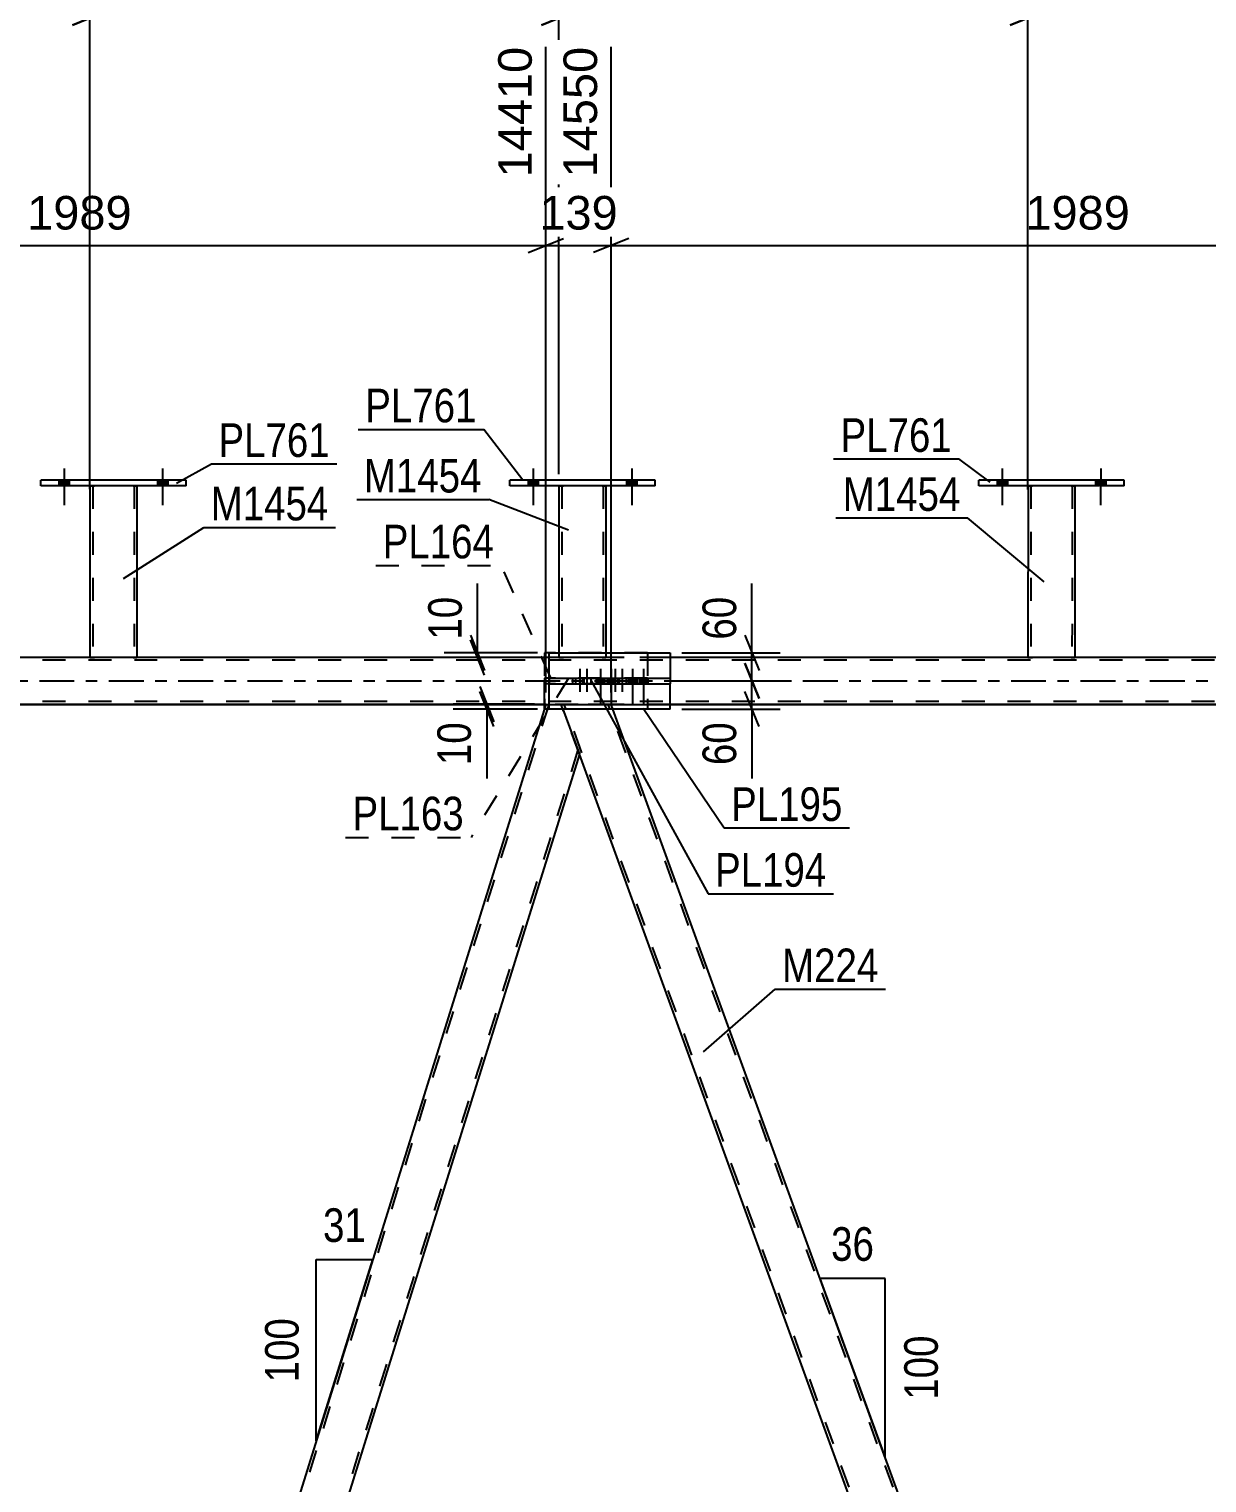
# Model space of a CAD drawing. Header units: millimetres. Extents: x -57 to 784, y -422 to 172.
# Drawn here: x 530.1 to 630.6, y -68.4 to 55.6 of the extents above; entities that cross this region are included whole.
import ezdxf

# ---------------------------------------------------------------- set-up
doc = ezdxf.new("R2010")
doc.units = ezdxf.units.MM
doc.linetypes.add('DXK_LINE_DOT2', pattern=[3.9198, 1.9599, -1.9599])
doc.linetypes.add('DXK_LINE_DOT3', pattern=[5.9187, 2.979, -0.9799, 0.9799, -0.9799])
doc.styles.add('Arial', font='ARIAL.TTF', dxfattribs={"height": 0.2})
doc.styles.add('Arial Narrow', font='ARIALN.TTF', dxfattribs={"height": 0.2})

# ---------------------------------------------------------------- blocks, each defined once
blk = doc.blocks.new('Part-122572029-3207 - 3165')
at = {"color": 2, "linetype": 'Continuous'}
for p, q in [((574.48, 0.24), (574.48, -0.24)), ((574.48, 0.24), (584.78, 0.24)), ((578.94, -0.24), (578.94, 0.24)), ((584.78, 0.24), (584.78, -0.24)), ((574.48, -0.24), (584.78, -0.24))]:
    blk.add_line(p, q, dxfattribs=at)
blk = doc.blocks.new('Part-122572029-3181 - 3165')
at = {"color": 7, "linetype": 'DXK_LINE_DOT2'}
for p, q in [((582.86, 0.24), (574.08, 0.24)), ((574.08, 0.24), (574.08, -0.24)), ((576.45, 0.24), (576.45, -0.24)), ((582.86, 0.24), (582.86, -0.24)), ((582.86, -0.24), (574.08, -0.24))]:
    blk.add_line(p, q, dxfattribs=at)
blk = doc.blocks.new('Part-122572029-3202 - 3165')
at = {"color": 2, "linetype": 'Continuous'}
for p, q in [((574.48, -2.4), (574.48, 2.4)), ((574.48, 2.4), (584.78, 2.4)), ((584.78, 2.4), (584.78, 0.24)), ((584.78, -2.4), (584.78, -0.24)), ((584.78, -2.4), (574.48, -2.4))]:
    blk.add_line(p, q, dxfattribs=at)
at = {"color": 7, "linetype": 'DXK_LINE_DOT2'}
blk.add_line((584.78, 0.24), (584.78, -0.24), dxfattribs=at)
blk = doc.blocks.new('Bolt-122572029-3187 - 3165')
at = {"linetype": 'Continuous'}
for points in [[(579.2, 0.24), (578.48, 0.24), (578.48, -0.24), (579.2, -0.24)], [(580.13, 0.24), (579.41, 0.24), (579.41, -0.24), (580.13, -0.24)], [(581.95, 0.24), (581.23, 0.24), (581.23, -0.24), (581.95, -0.24)], [(582.88, 0.24), (582.16, 0.24), (582.16, -0.24), (582.88, -0.24)]]:
    blk.add_hatch(color=1, dxfattribs=at).paths.add_polyline_path(points)
at = {"color": 1, "linetype": 'Continuous'}
for p, q in [((578.48, 0.24), (578.48, -0.24)), ((578.84, 1.04), (578.84, -1.96)), ((579.2, 0.24), (579.2, -0.24)), ((579.41, 0.24), (579.41, -0.24)), ((579.77, 1.04), (579.77, -1.96)), ((580.13, 0.24), (580.13, -0.24)), ((581.23, 0.24), (581.23, -0.24)), ((581.59, 1.04), (581.59, -1.96)), ((581.95, 0.24), (581.95, -0.24)), ((582.16, 0.24), (582.16, -0.24)), ((582.52, 1.04), (582.52, -1.96)), ((582.88, 0.24), (582.88, -0.24))]:
    blk.add_line(p, q, dxfattribs=at)
blk = doc.blocks.new('Part-122572029-3243 - 3165')
at = {"color": 2, "linetype": 'Continuous'}
for p, q in [((611.11, 16.64), (611.11, 17.12)), ((623.51, 17.12), (611.11, 17.12)), ((623.51, 16.64), (611.11, 16.64)), ((623.51, 16.64), (623.51, 17.12))]:
    blk.add_line(p, q, dxfattribs=at)
blk = doc.blocks.new('Part-122572029-3268 - 3165')
at = {"color": 2, "linetype": 'Continuous'}
for p, q in [((615.31, 16.64), (615.3, 2)), ((619.31, 16.64), (619.3, 2)), ((615.34, 2), (615.3, 2)), ((615.44, 2), (615.34, 2)), ((615.6, 2), (615.44, 2)), ((619, 2), (615.6, 2)), ((619.16, 2), (619, 2)), ((619.26, 2), (619.16, 2)), ((619.3, 2), (619.26, 2))]:
    blk.add_line(p, q, dxfattribs=at)
at = {"color": 7, "linetype": 'DXK_LINE_DOT2'}
for p, q in [((615.31, 16.64), (615.31, 16.64)), ((615.31, 16.64), (615.31, 16.64)), ((615.31, 16.64), (615.31, 16.64)), ((615.34, 16.64), (615.31, 16.64)), ((615.31, 16.64), (615.34, 16.64)), ((615.45, 16.64), (615.34, 16.64)), ((615.34, 16.64), (615.45, 16.64)), ((615.6, 16.64), (615.45, 16.64)), ((615.45, 16.64), (615.6, 16.64)), ((615.55, 16.64), (615.54, 2)), ((615.55, 16.64), (615.55, 16.64)), ((615.56, 16.64), (615.55, 16.64)), ((615.55, 16.64), (615.56, 16.64)), ((615.62, 16.64), (615.56, 16.64)), ((615.56, 16.64), (615.62, 16.64)), ((619.01, 16.64), (615.6, 16.64)), ((619.01, 16.64), (615.6, 16.64)), ((618.92, 16.64), (615.62, 16.64)), ((615.62, 16.64), (615.69, 16.64)), ((619, 16.64), (615.69, 16.64)), ((619, 16.64), (618.92, 16.64)), ((619.05, 16.64), (619, 16.64)), ((619, 16.64), (619.05, 16.64)), ((619.01, 16.64), (619.16, 16.64)), ((619.16, 16.64), (619.01, 16.64)), ((619.07, 16.64), (619.05, 16.64)), ((619.05, 16.64), (619.07, 16.64)), ((619.07, 16.64), (619.06, 2)), ((619.07, 16.64), (619.07, 16.64)), ((619.16, 16.64), (619.27, 16.64)), ((619.27, 16.64), (619.16, 16.64)), ((619.27, 16.64), (619.31, 16.64)), ((619.31, 16.64), (619.27, 16.64)), ((619.31, 16.64), (619.31, 16.64)), ((619.31, 16.64), (619.31, 16.64)), ((619.31, 16.64), (619.31, 16.64)), ((615.3, 2), (615.34, 2)), ((615.34, 2), (615.44, 2)), ((615.44, 2), (615.6, 2)), ((615.56, 2), (615.54, 2)), ((615.54, 2), (615.56, 2)), ((615.61, 2), (615.56, 2)), ((615.56, 2), (615.6, 2)), ((619, 2), (615.6, 2)), ((615.6, 2), (615.61, 2)), ((618.91, 2), (615.61, 2)), ((615.61, 2), (615.69, 2)), ((619.04, 2), (615.69, 2)), ((618.99, 2), (618.91, 2)), ((619.04, 2), (618.99, 2)), ((619, 2), (619.16, 2)), ((619.06, 2), (619.04, 2)), ((619.04, 2), (619.06, 2)), ((619.16, 2), (619.26, 2)), ((619.26, 2), (619.3, 2))]:
    blk.add_line(p, q, dxfattribs=at)
blk = doc.blocks.new('Part-122572029-3347 - 3165')
at = {"color": 7, "linetype": 'DXK_LINE_DOT2'}
for p, q in [((697.85, 1.76), (33.83, 1.76)), ((697.85, 2), (55.31, 2)), ((539.31, 2), (535.31, 2)), ((584.78, 2), (574.48, 2)), ((619.3, 2), (615.3, 2)), ((697.85, -1.76), (33.83, -1.76)), ((584.78, -2), (574.19, -2))]:
    blk.add_line(p, q, dxfattribs=at)
at = {"color": 2, "linetype": 'Continuous'}
for p, q in [((535.31, 2), (499.3, 2)), ((574.48, 2), (539.31, 2)), ((615.3, 2), (584.78, 2)), ((653.4, 2), (619.3, 2)), ((574.19, -2), (494.63, -2)), ((653.4, -2), (584.78, -2))]:
    blk.add_line(p, q, dxfattribs=at)
at = {"color": 7, "linetype": 'DXK_LINE_DOT3'}
blk.add_line((33.83, 0), (707.85, 0), dxfattribs=at)
blk = doc.blocks.new('Bolt-122572029-3410 - 3165')
at = {"linetype": 'Continuous'}
for points in [[(532.67, 16.64), (533.55, 16.64), (533.55, 17.12), (532.67, 17.12)], [(541.07, 16.64), (541.95, 16.64), (541.95, 17.12), (541.07, 17.12)]]:
    blk.add_hatch(color=1, dxfattribs=at).paths.add_polyline_path(points)
at = {"color": 1, "linetype": 'Continuous'}
for p, q in [((533.11, 18.12), (533.11, 15)), ((541.51, 18.12), (541.51, 15)), ((532.67, 17.12), (532.67, 16.64)), ((533.55, 17.12), (533.55, 16.64)), ((541.07, 17.12), (541.07, 16.64)), ((541.95, 17.12), (541.95, 16.64))]:
    blk.add_line(p, q, dxfattribs=at)
blk = doc.blocks.new('Bolt-122572029-3408 - 3165')
at = {"linetype": 'Continuous'}
for points in [[(612.67, 16.64), (613.55, 16.64), (613.55, 17.12), (612.67, 17.12)], [(621.07, 16.64), (621.95, 16.64), (621.95, 17.12), (621.07, 17.12)]]:
    blk.add_hatch(color=1, dxfattribs=at).paths.add_polyline_path(points)
at = {"color": 1, "linetype": 'Continuous'}
for p, q in [((613.11, 18.12), (613.1, 15)), ((621.51, 18.12), (621.5, 15)), ((612.67, 17.12), (612.67, 16.64)), ((613.55, 17.12), (613.55, 16.64)), ((621.07, 17.12), (621.07, 16.64)), ((621.95, 17.12), (621.95, 16.64))]:
    blk.add_line(p, q, dxfattribs=at)
blk = doc.blocks.new('Part-122572029-3367 - 3165')
at = {"color": 2, "linetype": 'Continuous'}
for p, q in [((574.08, 2.4), (574.08, 2)), ((574.48, 2.4), (574.08, 2.4)), ((574.08, -2.35), (574.08, -2))]:
    blk.add_line(p, q, dxfattribs=at)
at = {"color": 7, "linetype": 'DXK_LINE_DOT2'}
for p, q in [((574.08, 2.4), (574.08, -2)), ((574.08, -2), (574.08, 2)), ((582.86, 2.4), (574.48, 2.4)), ((582.86, 2.4), (582.86, -2.4)), ((574.08, -2.4), (574.08, -2.35)), ((582.86, -2.4), (574.08, -2.4))]:
    blk.add_line(p, q, dxfattribs=at)
blk = doc.blocks.new('Bolt-122572029-3409 - 3165')
at = {"linetype": 'Continuous'}
for points in [[(532.67, 16.64), (533.55, 16.64), (533.55, 17.12), (532.67, 17.12)], [(541.07, 16.64), (541.95, 16.64), (541.95, 17.12), (541.07, 17.12)]]:
    blk.add_hatch(color=1, dxfattribs=at).paths.add_polyline_path(points)
at = {"color": 1, "linetype": 'Continuous'}
for p, q in [((533.11, 18.12), (533.11, 15)), ((541.51, 18.12), (541.51, 15)), ((532.67, 17.12), (532.67, 16.64)), ((533.55, 17.12), (533.55, 16.64)), ((541.07, 17.12), (541.07, 16.64)), ((541.95, 17.12), (541.95, 16.64))]:
    blk.add_line(p, q, dxfattribs=at)
blk = doc.blocks.new('Part-122572029-3422 - 3165')
at = {"color": 2, "linetype": 'Continuous'}
for p, q in [((571.11, 16.64), (571.11, 17.12)), ((583.51, 17.12), (571.11, 17.12)), ((583.51, 16.64), (571.11, 16.64)), ((583.51, 16.64), (583.51, 17.12))]:
    blk.add_line(p, q, dxfattribs=at)
blk = doc.blocks.new('Part-122572029-3427 - 3165')
at = {"color": 2, "linetype": 'Continuous'}
for p, q in [((531.11, 16.64), (531.11, 17.12)), ((543.51, 17.12), (531.11, 17.12)), ((543.51, 16.64), (531.11, 16.64)), ((543.51, 16.64), (543.51, 17.12))]:
    blk.add_line(p, q, dxfattribs=at)
blk = doc.blocks.new('Part-122572029-3432 - 3165')
at = {"color": 2, "linetype": 'Continuous'}
for p, q in [((535.31, 16.64), (535.31, 2)), ((539.31, 16.64), (539.31, 2)), ((535.34, 2), (535.31, 2)), ((535.45, 2), (535.34, 2)), ((535.6, 2), (535.45, 2)), ((539.01, 2), (535.6, 2)), ((539.17, 2), (539.01, 2)), ((539.27, 2), (539.17, 2)), ((539.31, 2), (539.27, 2))]:
    blk.add_line(p, q, dxfattribs=at)
at = {"color": 7, "linetype": 'DXK_LINE_DOT2'}
for p, q in [((535.31, 16.64), (535.31, 16.64)), ((535.31, 16.64), (535.31, 16.64)), ((535.31, 16.64), (535.31, 16.64)), ((535.35, 16.64), (535.31, 16.64)), ((535.31, 16.64), (535.35, 16.64)), ((535.45, 16.64), (535.35, 16.64)), ((535.35, 16.64), (535.45, 16.64)), ((535.61, 16.64), (535.45, 16.64)), ((535.45, 16.64), (535.61, 16.64)), ((535.55, 16.64), (535.55, 16.64)), ((535.55, 16.64), (535.55, 2)), ((535.57, 16.64), (535.55, 16.64)), ((535.55, 16.64), (535.57, 16.64)), ((535.62, 16.64), (535.57, 16.64)), ((535.57, 16.64), (535.62, 16.64)), ((539.01, 16.64), (535.61, 16.64)), ((539.01, 16.64), (535.61, 16.64)), ((538.92, 16.64), (535.62, 16.64)), ((535.62, 16.64), (535.7, 16.64)), ((539, 16.64), (535.7, 16.64)), ((539, 16.64), (538.92, 16.64)), ((539.05, 16.64), (539, 16.64)), ((539, 16.64), (539.05, 16.64)), ((539.01, 16.64), (539.17, 16.64)), ((539.17, 16.64), (539.01, 16.64)), ((539.07, 16.64), (539.05, 16.64)), ((539.05, 16.64), (539.07, 16.64)), ((539.07, 16.64), (539.07, 16.64)), ((539.07, 16.64), (539.07, 2)), ((539.17, 16.64), (539.27, 16.64)), ((539.27, 16.64), (539.17, 16.64)), ((539.27, 16.64), (539.31, 16.64)), ((539.31, 16.64), (539.27, 16.64)), ((539.31, 16.64), (539.31, 16.64)), ((539.31, 16.64), (539.31, 16.64)), ((539.31, 16.64), (539.31, 16.64)), ((535.31, 2), (535.34, 2)), ((535.34, 2), (535.45, 2)), ((535.45, 2), (535.6, 2)), ((535.56, 2), (535.55, 2)), ((535.55, 2), (535.56, 2)), ((535.62, 2), (535.56, 2)), ((535.56, 2), (535.6, 2)), ((539.01, 2), (535.6, 2)), ((535.6, 2), (535.62, 2)), ((538.92, 2), (535.62, 2)), ((535.62, 2), (535.69, 2)), ((539, 2), (535.69, 2)), ((539, 2), (538.92, 2)), ((539.05, 2), (539, 2)), ((539, 2), (539.05, 2)), ((539.01, 2), (539.17, 2)), ((539.07, 2), (539.05, 2)), ((539.05, 2), (539.07, 2)), ((539.17, 2), (539.27, 2)), ((539.27, 2), (539.31, 2))]:
    blk.add_line(p, q, dxfattribs=at)
blk = doc.blocks.new('Part-122572029-3482 - 3165')
at = {"color": 2, "linetype": 'Continuous'}
for p, q in [((575.31, 16.64), (575.31, 2.4)), ((579.31, 16.64), (579.31, 2.4))]:
    blk.add_line(p, q, dxfattribs=at)
at = {"color": 7, "linetype": 'DXK_LINE_DOT2'}
for p, q in [((575.31, 16.64), (575.31, 16.64)), ((575.31, 16.64), (575.31, 16.64)), ((575.31, 16.64), (575.31, 16.64)), ((575.35, 16.64), (575.31, 16.64)), ((575.31, 16.64), (575.35, 16.64)), ((575.45, 16.64), (575.35, 16.64)), ((575.35, 16.64), (575.45, 16.64)), ((575.61, 16.64), (575.45, 16.64)), ((575.45, 16.64), (575.61, 16.64)), ((575.55, 16.64), (575.55, 16.64)), ((575.55, 16.64), (575.55, 2)), ((575.57, 16.64), (575.55, 16.64)), ((575.55, 16.64), (575.57, 16.64)), ((575.62, 16.64), (575.57, 16.64)), ((575.57, 16.64), (575.62, 16.64)), ((579.01, 16.64), (575.61, 16.64)), ((579.01, 16.64), (575.61, 16.64)), ((578.92, 16.64), (575.62, 16.64)), ((575.62, 16.64), (575.7, 16.64)), ((579, 16.64), (575.7, 16.64)), ((579, 16.64), (578.92, 16.64)), ((579.05, 16.64), (579, 16.64)), ((579, 16.64), (579.05, 16.64)), ((579.01, 16.64), (579.17, 16.64)), ((579.17, 16.64), (579.01, 16.64)), ((579.07, 16.64), (579.05, 16.64)), ((579.05, 16.64), (579.07, 16.64)), ((579.07, 16.64), (579.07, 16.64)), ((579.07, 16.64), (579.07, 2)), ((579.17, 16.64), (579.27, 16.64)), ((579.27, 16.64), (579.17, 16.64)), ((579.27, 16.64), (579.31, 16.64)), ((579.31, 16.64), (579.27, 16.64)), ((579.31, 16.64), (579.31, 16.64)), ((579.31, 16.64), (579.31, 16.64)), ((579.31, 16.64), (579.31, 16.64)), ((575.31, 2.4), (575.31, 2)), ((575.34, 2), (575.31, 2)), ((575.31, 2), (575.34, 2)), ((575.45, 2), (575.34, 2)), ((575.34, 2), (575.45, 2)), ((575.6, 2), (575.45, 2)), ((575.45, 2), (575.6, 2)), ((575.56, 2), (575.55, 2)), ((575.55, 2), (575.56, 2)), ((575.62, 2), (575.56, 2)), ((575.56, 2), (575.62, 2)), ((579.01, 2), (575.6, 2)), ((579.01, 2), (575.6, 2)), ((578.92, 2), (575.62, 2)), ((575.62, 2), (575.69, 2)), ((579, 2), (575.69, 2)), ((579, 2), (578.92, 2)), ((579.05, 2), (579, 2)), ((579, 2), (579.05, 2)), ((579.01, 2), (579.17, 2)), ((579.17, 2), (579.01, 2)), ((579.07, 2), (579.05, 2)), ((579.05, 2), (579.07, 2)), ((579.17, 2), (579.27, 2)), ((579.27, 2), (579.17, 2)), ((579.27, 2), (579.31, 2)), ((579.31, 2), (579.27, 2)), ((579.31, 2.4), (579.31, 2))]:
    blk.add_line(p, q, dxfattribs=at)
blk = doc.blocks.new('Bolt-122572029-3483 - 3165')
at = {"linetype": 'Continuous'}
for points in [[(572.67, 16.64), (573.55, 16.64), (573.55, 17.12), (572.67, 17.12)], [(581.07, 16.64), (581.95, 16.64), (581.95, 17.12), (581.07, 17.12)]]:
    blk.add_hatch(color=1, dxfattribs=at).paths.add_polyline_path(points)
at = {"color": 1, "linetype": 'Continuous'}
for p, q in [((573.11, 18.12), (573.11, 15)), ((581.51, 18.12), (581.51, 15)), ((572.67, 17.12), (572.67, 16.64)), ((573.55, 17.12), (573.55, 16.64)), ((581.07, 17.12), (581.07, 16.64)), ((581.95, 17.12), (581.95, 16.64))]:
    blk.add_line(p, q, dxfattribs=at)
blk = doc.blocks.new('Part-122572029-3519 - 3165')
at = {"color": 7, "linetype": 'DXK_LINE_DOT2'}
for p, q in [((659.57, -2), (622.75, -120.12)), ((659.32, -2), (659.2, -2.4)), ((660.64, -2), (659.32, -2)), ((660.78, -2.4), (660.64, -2)), ((662.05, -5.88), (625.23, -124)), ((623.04, -118.4), (622.62, -119.75)), ((627.23, -118.4), (625.48, -124)), ((624.16, -124), (622.62, -119.75)), ((625.48, -124), (624.16, -124))]:
    blk.add_line(p, q, dxfattribs=at)
at = {"color": 2, "linetype": 'Continuous'}
for p, q in [((659.2, -2.4), (623.04, -118.4)), ((660.78, -2.4), (662.18, -6.25)), ((662.18, -6.25), (627.23, -118.4))]:
    blk.add_line(p, q, dxfattribs=at)
blk = doc.blocks.new('Bolt-122572029-3520 - 3165')
at = {"linetype": 'Continuous'}
for points in [[(572.67, 16.64), (573.55, 16.64), (573.55, 17.12), (572.67, 17.12)], [(581.07, 16.64), (581.95, 16.64), (581.95, 17.12), (581.07, 17.12)]]:
    blk.add_hatch(color=1, dxfattribs=at).paths.add_polyline_path(points)
at = {"color": 1, "linetype": 'Continuous'}
for p, q in [((573.11, 18.12), (573.11, 15)), ((581.51, 18.12), (581.51, 15)), ((572.67, 17.12), (572.67, 16.64)), ((573.55, 17.12), (573.55, 16.64)), ((581.07, 17.12), (581.07, 16.64)), ((581.95, 17.12), (581.95, 16.64))]:
    blk.add_line(p, q, dxfattribs=at)
blk = doc.blocks.new('Bolt-122572029-3521 - 3165')
at = {"linetype": 'Continuous'}
for points in [[(612.67, 16.64), (613.55, 16.64), (613.55, 17.12), (612.67, 17.12)], [(621.07, 16.64), (621.95, 16.64), (621.95, 17.12), (621.07, 17.12)]]:
    blk.add_hatch(color=1, dxfattribs=at).paths.add_polyline_path(points)
at = {"color": 1, "linetype": 'Continuous'}
for p, q in [((613.11, 18.12), (613.1, 15)), ((621.51, 18.12), (621.5, 15)), ((612.67, 17.12), (612.67, 16.64)), ((613.55, 17.12), (613.55, 16.64)), ((621.07, 17.12), (621.07, 16.64)), ((621.95, 17.12), (621.95, 16.64))]:
    blk.add_line(p, q, dxfattribs=at)
blk = doc.blocks.new('Part-122572029-3578 - 3165')
at = {"color": 7, "linetype": 'DXK_LINE_DOT2'}
for p, q in [((579.76, -2), (575.5, -2)), ((577.05, -6.25), (575.5, -2)), ((620.16, -124), (575.76, -2)), ((623.91, -124), (579.5, -2)), ((579.91, -2.4), (579.76, -2)), ((619.91, -124), (617.87, -118.4)), ((624.16, -124), (622.13, -118.4)), ((624.16, -124), (619.91, -124))]:
    blk.add_line(p, q, dxfattribs=at)
at = {"color": 2, "linetype": 'Continuous'}
for p, q in [((622.13, -118.4), (579.91, -2.4)), ((617.87, -118.4), (577.05, -6.25))]:
    blk.add_line(p, q, dxfattribs=at)
blk = doc.blocks.new('Part-122572029-3604 - 3165')
at = {"color": 2, "linetype": 'Continuous'}
for p, q in [((574.19, -2), (537.48, -119.75)), ((574.22, -2), (574.19, -2)), ((574.22, -2), (574.48, -2)), ((575.65, -2.4), (577.05, -6.25)), ((577.05, -6.25), (540.35, -124)), ((539.03, -124), (537.48, -119.75)), ((539.85, -124), (539.03, -124)), ((540.31, -124), (539.85, -124)), ((540.35, -124), (540.31, -124))]:
    blk.add_line(p, q, dxfattribs=at)
at = {"color": 7, "linetype": 'DXK_LINE_DOT2'}
for p, q in [((574.44, -2), (537.62, -120.12)), ((574.48, -2), (574.5, -2)), ((574.5, -2), (574.48, -2)), ((574.48, -2), (575.5, -2)), ((575.65, -2.4), (575.5, -2)), ((576.92, -5.88), (540.1, -124)), ((539.85, -124), (540.2, -124))]:
    blk.add_line(p, q, dxfattribs=at)
blk = doc.blocks.new('Part-122572029-3639 - 3165')
at = {"color": 2, "linetype": 'Continuous'}
for p, q in [((494.63, -2), (490.37, -2)), ((494.63, -2), (537.48, -119.75)), ((534.77, -124), (491.92, -6.25)), ((538.99, -124), (534.77, -124)), ((539.03, -124), (538.99, -124))]:
    blk.add_line(p, q, dxfattribs=at)
at = {"color": 7, "linetype": 'DXK_LINE_DOT2'}
for p, q in [((490.37, -2), (491.92, -6.25)), ((535.03, -124), (490.62, -2)), ((490.62, -2), (490.64, -2)), ((538.78, -124), (494.37, -2)), ((539.03, -124), (537.48, -119.75)), ((535.03, -124), (535.05, -124))]:
    blk.add_line(p, q, dxfattribs=at)
blk = doc.blocks.new('Bolt-122572029-3685 - 3165')
at = {"color": 1, "linetype": 'DXK_LINE_DOT2'}
for p, q in [((576.72, 0.24), (576.72, -0.24)), ((577.08, 1.04), (577.08, -1.96)), ((577.32, 0.24), (577.32, -0.24)), ((577.44, 0.24), (577.44, -0.24)), ((577.68, 1.04), (577.68, -1.96)), ((578.04, 0.24), (578.04, -0.24)), ((579.73, 0.24), (579.73, -0.24)), ((580.09, 1.04), (580.09, -1.96)), ((580.33, 0.24), (580.33, -0.24)), ((580.45, 0.24), (580.45, -0.24)), ((580.69, 1.04), (580.69, -1.96)), ((581.05, 0.24), (581.05, -0.24))]:
    blk.add_line(p, q, dxfattribs=at)
blk = doc.blocks.new('StraightDimension-122572029-4514 - 3165')
at = {"color": 7, "linetype": 'Continuous'}
for p, q in [((535.31, 16.34), (535.31, 68.95)), ((575.31, 17.64), (575.31, 68.95)), ((536.81, 57.13), (533.81, 55.93)), ((573.81, 55.93), (576.81, 57.13)), ((535.31, 56.53), (575.31, 56.53))]:
    blk.add_line(p, q, dxfattribs=at)
at = {"color": 0}
blk.add_wipeout([(560.36, 57.28), (560.36, 61.48), (550.26, 61.48), (550.26, 57.28)], dxfattribs=at)
at = {"color": 3, "style": 'Arial'}
blk.add_text('1000', height=2.865, dxfattribs=at).set_placement((550.86, 57.88))
at = {"color": 0, "linetype": 'Continuous'}
blk.add_wipeout([(574.71, 69.55), (570.51, 69.55), (570.51, 57.23), (574.71, 57.23)], dxfattribs=at)
at = {"color": 3, "linetype": 'Continuous', "style": 'Arial'}
blk.add_text('14438', height=2.865, rotation=90.0002, dxfattribs=at).set_placement((574.11, 57.83))
blk = doc.blocks.new('AngleDimension-122572029-17315 - 3165')
at = {"color": 7, "linetype": 'Continuous'}
for p, q in [((601.9, -62.82), (597.58, -50.95)), ((603.12, -50.95), (597.58, -50.95)), ((603.12, -66.17), (597.58, -50.95)), ((603.12, -66.17), (603.12, -50.95))]:
    blk.add_line(p, q, dxfattribs=at)
at = {"color": 0}
for points in [[(602.77, -50.05), (602.77, -45.85), (597.92, -45.85), (597.92, -50.05)], [(608.22, -55.22), (604.02, -55.22), (604.02, -61.9), (608.22, -61.9)]]:
    blk.add_wipeout(points, dxfattribs=at)
at = {"color": 3, "style": 'Arial Narrow'}
blk.add_text('36', height=2.863, dxfattribs=at).set_placement((598.52, -49.45))
blk.add_text('100', height=2.863, rotation=90.0002, dxfattribs=at).set_placement((607.62, -61.3))
blk = doc.blocks.new('AngleDimension-122572029-17285 - 3165')
at = {"color": 7, "linetype": 'Continuous'}
for p, q in [((554.61, -49.34), (559.43, -49.34)), ((554.61, -64.81), (559.43, -49.34)), ((554.61, -64.81), (554.61, -49.34)), ((555.49, -61.99), (559.43, -49.34))]:
    blk.add_line(p, q, dxfattribs=at)
at = {"color": 0}
for points in [[(559.45, -48.44), (559.45, -44.24), (554.59, -44.24), (554.59, -48.44)], [(553.71, -53.74), (549.51, -53.74), (549.51, -60.42), (553.71, -60.42)]]:
    blk.add_wipeout(points, dxfattribs=at)
at = {"color": 3, "style": 'Arial Narrow'}
blk.add_text('31', height=2.863, dxfattribs=at).set_placement((555.19, -47.84))
blk.add_text('100', height=2.863, rotation=90.0002, dxfattribs=at).set_placement((553.11, -59.82))
blk = doc.blocks.new('StraightDimension-122572029-4530 - 3165')
at = {"color": 7, "linetype": 'Continuous'}
for p, q in [((615.3, 16.31), (615.3, 68.95)), ((655.3, 15.16), (655.3, 68.95)), ((616.8, 57.13), (613.8, 55.93)), ((653.8, 55.93), (656.8, 57.13)), ((615.3, 56.53), (655.3, 56.53))]:
    blk.add_line(p, q, dxfattribs=at)
at = {"color": 0}
blk.add_wipeout([(640.35, 57.28), (640.35, 61.48), (630.26, 61.48), (630.26, 57.28)], dxfattribs=at)
at = {"color": 3, "style": 'Arial'}
blk.add_text('1000', height=2.865, dxfattribs=at).set_placement((630.86, 57.88))
at = {"color": 0, "linetype": 'Continuous'}
blk.add_wipeout([(654.7, 69.55), (650.5, 69.55), (650.5, 57.23), (654.7, 57.23)], dxfattribs=at)
at = {"color": 3, "linetype": 'Continuous', "style": 'Arial'}
blk.add_text('16438', height=2.865, rotation=90.0002, dxfattribs=at).set_placement((654.1, 57.83))
blk = doc.blocks.new('StraightDimension-122572029-4196 - 3165')
at = {"color": 7, "linetype": 'Continuous'}
for p, q in [((579.76, -1), (579.76, 54.06)), ((659.32, -1), (659.32, 54.06)), ((581.26, 37.74), (578.26, 36.54)), ((657.82, 36.54), (660.82, 37.74)), ((579.76, 37.14), (659.32, 37.14))]:
    blk.add_line(p, q, dxfattribs=at)
at = {"color": 0}
blk.add_wipeout([(624.59, 37.89), (624.59, 42.09), (614.49, 42.09), (614.49, 37.89)], dxfattribs=at)
at = {"color": 3, "style": 'Arial'}
blk.add_text('1989', height=2.865, dxfattribs=at).set_placement((615.09, 38.49))
at = {"color": 0, "linetype": 'Continuous'}
blk.add_wipeout([(658.72, 54.66), (654.52, 54.66), (654.52, 42.34), (658.72, 42.34)], dxfattribs=at)
at = {"color": 3, "linetype": 'Continuous', "style": 'Arial'}
blk.add_text('16539', height=2.865, rotation=90.0002, dxfattribs=at).set_placement((658.12, 42.94))
blk = doc.blocks.new('StraightDimension-122572029-3997 - 3165')
at = {"color": 7, "linetype": 'Continuous'}
for p, q in [((568.37, 2.4), (568.37, 8.31)), ((568.37, 2.4), (568.37, 8.31)), ((567.77, 3.9), (568.97, 0.9)), ((568.97, 0.5), (567.77, 3.5)), ((573.48, 2.4), (565.52, 2.4)), ((573.48, 2), (565.52, 2)), ((568.37, 2), (568.37, 2.4))]:
    blk.add_line(p, q, dxfattribs=at)
at = {"color": 0}
blk.add_wipeout([(567.62, 7.78), (563.42, 7.78), (563.42, 2.92), (567.62, 2.92)], dxfattribs=at)
at = {"color": 3, "style": 'Arial Narrow'}
blk.add_text('10', height=2.863, rotation=90.0002, dxfattribs=at).set_placement((567.02, 3.52))
blk = doc.blocks.new('StraightDimension-122572029-4025 - 3165')
at = {"color": 7, "linetype": 'Continuous'}
for p, q in [((591.17, 1.5), (592.37, -1.5)), ((585.78, 0), (594.17, 0)), ((592.37, -3.9), (591.17, -0.9)), ((591.77, -2.4), (591.77, 0)), ((585.78, -2.4), (594.17, -2.4)), ((591.77, -2.4), (591.77, -8.31)), ((591.77, -2.4), (591.77, -8.31))]:
    blk.add_line(p, q, dxfattribs=at)
at = {"color": 0}
blk.add_wipeout([(591.02, -2.93), (586.82, -2.93), (586.82, -7.78), (591.02, -7.78)], dxfattribs=at)
at = {"color": 3, "style": 'Arial Narrow'}
blk.add_text('60', height=2.863, rotation=90.0002, dxfattribs=at).set_placement((590.42, -7.18))
blk = doc.blocks.new('StraightDimension-122572029-4522 - 3165')
at = {"color": 7, "linetype": 'Continuous'}
for p, q in [((575.31, 17.64), (575.31, 68.95)), ((615.3, 16.31), (615.3, 68.95)), ((576.81, 57.13), (573.81, 55.93)), ((613.8, 55.93), (616.8, 57.13)), ((575.31, 56.53), (615.3, 56.53))]:
    blk.add_line(p, q, dxfattribs=at)
at = {"color": 0}
blk.add_wipeout([(600.36, 57.28), (600.36, 61.48), (590.26, 61.48), (590.26, 57.28)], dxfattribs=at)
at = {"color": 3, "style": 'Arial'}
blk.add_text('1000', height=2.865, dxfattribs=at).set_placement((590.86, 57.88))
at = {"color": 0, "linetype": 'Continuous'}
blk.add_wipeout([(614.7, 69.55), (610.5, 69.55), (610.5, 57.23), (614.7, 57.23)], dxfattribs=at)
at = {"color": 3, "linetype": 'Continuous', "style": 'Arial'}
blk.add_text('15438', height=2.865, rotation=90.0002, dxfattribs=at).set_placement((614.1, 57.83))
blk = doc.blocks.new('StraightDimension-122572029-4020 - 3165')
at = {"color": 7, "linetype": 'Continuous'}
for p, q in [((568.55, -0.49), (569.75, -3.49)), ((569.75, -3.9), (568.55, -0.9)), ((573.22, -1.99), (566.3, -1.99)), ((573.48, -2.4), (566.3, -2.4)), ((569.15, -2.4), (569.15, -1.99)), ((569.15, -2.4), (569.15, -8.31)), ((569.15, -2.4), (569.15, -8.31))]:
    blk.add_line(p, q, dxfattribs=at)
at = {"color": 0}
blk.add_wipeout([(568.4, -2.93), (564.2, -2.93), (564.2, -7.78), (568.4, -7.78)], dxfattribs=at)
at = {"color": 3, "style": 'Arial Narrow'}
blk.add_text('10', height=2.863, rotation=90.0002, dxfattribs=at).set_placement((567.8, -7.18))
blk = doc.blocks.new('StraightDimension-122572029-4034 - 3165')
at = {"color": 7, "linetype": 'Continuous'}
for p, q in [((591.77, 2.4), (591.77, 8.31)), ((591.77, 2.4), (591.77, 8.31)), ((591.17, 3.9), (592.37, 0.9)), ((585.78, 2.4), (594.17, 2.4)), ((592.37, -1.5), (591.17, 1.5)), ((591.77, 0), (591.77, 2.4)), ((585.78, 0), (594.17, 0))]:
    blk.add_line(p, q, dxfattribs=at)
at = {"color": 0}
blk.add_wipeout([(591.02, 7.78), (586.82, 7.78), (586.82, 2.92), (591.02, 2.92)], dxfattribs=at)
at = {"color": 3, "style": 'Arial Narrow'}
blk.add_text('60', height=2.863, rotation=90.0002, dxfattribs=at).set_placement((590.42, 3.52))
blk = doc.blocks.new('StraightDimension-122572029-4072 - 3165')
at = {"color": 7, "linetype": 'Continuous'}
blk.add_line((348.81, -2), (664.53, -2), dxfattribs=at)
blk = doc.blocks.new('StraightDimension-122572029-4214 - 3165')
at = {"color": 7, "linetype": 'Continuous'}
for p, q in [((574.19, -1), (574.19, 54.06)), ((579.76, -1), (579.76, 54.06)), ((572.69, 36.54), (575.69, 37.74)), ((581.26, 37.74), (578.26, 36.54)), ((574.19, 37.14), (579.76, 37.14))]:
    blk.add_line(p, q, dxfattribs=at)
at = {"color": 0}
blk.add_wipeout([(580.91, 37.89), (580.91, 42.09), (573.04, 42.09), (573.04, 37.89)], dxfattribs=at)
at = {"color": 3, "style": 'Arial'}
blk.add_text('139', height=2.865, dxfattribs=at).set_placement((573.64, 38.49))
at = {"color": 0, "linetype": 'Continuous'}
blk.add_wipeout([(579.16, 54.66), (574.96, 54.66), (574.96, 42.34), (579.16, 42.34)], dxfattribs=at)
at = {"color": 3, "linetype": 'Continuous', "style": 'Arial'}
blk.add_text('14550', height=2.865, rotation=90.0002, dxfattribs=at).set_placement((578.56, 42.94))
blk = doc.blocks.new('StraightDimension-122572029-4232 - 3165')
at = {"color": 7, "linetype": 'Continuous'}
for p, q in [((494.63, -1), (494.63, 54.06)), ((574.19, -1), (574.19, 54.06)), ((496.13, 37.74), (493.13, 36.54)), ((572.69, 36.54), (575.69, 37.74)), ((494.63, 37.14), (574.19, 37.14))]:
    blk.add_line(p, q, dxfattribs=at)
at = {"color": 0}
blk.add_wipeout([(539.45, 37.89), (539.45, 42.09), (529.36, 42.09), (529.36, 37.89)], dxfattribs=at)
at = {"color": 3, "style": 'Arial'}
blk.add_text('1989', height=2.865, dxfattribs=at).set_placement((529.96, 38.49))
at = {"color": 0, "linetype": 'Continuous'}
blk.add_wipeout([(573.59, 54.66), (569.39, 54.66), (569.39, 42.34), (573.59, 42.34)], dxfattribs=at)
at = {"color": 3, "linetype": 'Continuous', "style": 'Arial'}
blk.add_text('14410', height=2.865, rotation=90.0002, dxfattribs=at).set_placement((572.99, 42.94))
blk = doc.blocks.new('StraightDimension-122572029-4506 - 3165')
at = {"color": 7, "linetype": 'Continuous'}
for p, q in [((495.31, 16.35), (495.31, 68.95)), ((535.31, 16.34), (535.31, 68.95)), ((496.81, 57.13), (493.81, 55.93)), ((533.81, 55.93), (536.81, 57.13)), ((495.31, 56.53), (535.31, 56.53))]:
    blk.add_line(p, q, dxfattribs=at)
at = {"color": 0}
blk.add_wipeout([(520.36, 57.28), (520.36, 61.48), (510.26, 61.48), (510.26, 57.28)], dxfattribs=at)
at = {"color": 3, "style": 'Arial'}
blk.add_text('1000', height=2.865, dxfattribs=at).set_placement((510.86, 57.88))
at = {"color": 0, "linetype": 'Continuous'}
blk.add_wipeout([(534.71, 69.55), (530.51, 69.55), (530.51, 57.23), (534.71, 57.23)], dxfattribs=at)
at = {"color": 3, "linetype": 'Continuous', "style": 'Arial'}
blk.add_text('13438', height=2.865, rotation=90.0002, dxfattribs=at).set_placement((534.11, 57.83))
blk = doc.blocks.new('Mark-122572029-3239 - 3165')
at = {"color": 0}
blk.add_wipeout([(608.82, 19.53), (608.82, 22.53), (599.32, 22.53), (599.32, 19.53)], dxfattribs=at)
blk.add_wipeout([(608.82, 19.53), (608.82, 22.53), (599.32, 22.53), (599.32, 19.53)], dxfattribs=at)
at = {"color": 30, "linetype": 'Continuous'}
for p in [(598.72, 18.93), (612.08, 16.96)]:
    blk.add_line(p, (609.42, 18.93), dxfattribs=at)
at = {"color": 3, "style": 'Arial Narrow'}
blk.add_text('PL761', height=2.863, dxfattribs=at).set_placement((599.32, 19.53))
blk = doc.blocks.new('Mark-122572029-3177 - 3165')
at = {"color": 0}
blk.add_wipeout([(567.21, -12.74), (567.21, -9.74), (557.7, -9.74), (557.7, -12.74)], dxfattribs=at)
blk.add_wipeout([(567.21, -12.74), (567.21, -9.74), (557.7, -9.74), (557.7, -12.74)], dxfattribs=at)
at = {"color": 30, "linetype": 'DXK_LINE_DOT2'}
for p in [(576.12, 0.24), (557.1, -13.34)]:
    blk.add_line(p, (567.81, -13.34), dxfattribs=at)
at = {"color": 3, "style": 'Arial Narrow'}
blk.add_text('PL163', height=2.863, dxfattribs=at).set_placement((557.7, -12.74))
blk = doc.blocks.new('Mark-122572029-3203 - 3165')
at = {"color": 0}
blk.add_wipeout([(598.12, -17.55), (598.12, -14.55), (588.62, -14.55), (588.62, -17.55)], dxfattribs=at)
blk.add_wipeout([(598.12, -17.55), (598.12, -14.55), (588.62, -14.55), (588.62, -17.55)], dxfattribs=at)
at = {"color": 30, "linetype": 'Continuous'}
for p, q in [((578.05, 0), (588.02, -18.15)), ((588.02, -18.15), (598.72, -18.15))]:
    blk.add_line(p, q, dxfattribs=at)
at = {"color": 3, "style": 'Arial Narrow'}
blk.add_text('PL194', height=2.863, dxfattribs=at).set_placement((588.62, -17.55))
blk = doc.blocks.new('Mark-122572029-3198 - 3165')
at = {"color": 0}
blk.add_wipeout([(599.49, -11.94), (599.49, -8.94), (589.99, -8.94), (589.99, -11.94)], dxfattribs=at)
blk.add_wipeout([(599.49, -11.94), (599.49, -8.94), (589.99, -8.94), (589.99, -11.94)], dxfattribs=at)
at = {"color": 30, "linetype": 'Continuous'}
for p, q in [((582.49, -2.32), (589.39, -12.54)), ((589.39, -12.54), (600.09, -12.54))]:
    blk.add_line(p, q, dxfattribs=at)
at = {"color": 3, "style": 'Arial Narrow'}
blk.add_text('PL195', height=2.863, dxfattribs=at).set_placement((589.99, -11.94))
blk = doc.blocks.new('Mark-122572029-3264 - 3165')
at = {"color": 0}
blk.add_wipeout([(609.56, 14.5), (609.56, 17.5), (599.51, 17.5), (599.51, 14.5)], dxfattribs=at)
blk.add_wipeout([(609.56, 14.5), (609.56, 17.5), (599.51, 17.5), (599.51, 14.5)], dxfattribs=at)
at = {"color": 30, "linetype": 'Continuous'}
for p in [(598.91, 13.9), (616.68, 8.44)]:
    blk.add_line(p, (610.16, 13.9), dxfattribs=at)
at = {"color": 3, "style": 'Arial Narrow'}
blk.add_text('M1454', height=2.863, dxfattribs=at).set_placement((599.51, 14.5))
blk = doc.blocks.new('Mark-122572029-3428 - 3165')
at = {"color": 0}
blk.add_wipeout([(555.66, 13.69), (555.66, 16.69), (545.61, 16.69), (545.61, 13.69)], dxfattribs=at)
blk.add_wipeout([(555.66, 13.69), (555.66, 16.69), (545.61, 16.69), (545.61, 13.69)], dxfattribs=at)
at = {"color": 30, "linetype": 'Continuous'}
for p, q in [((538.18, 8.74), (545.01, 13.09)), ((545.01, 13.09), (556.26, 13.09))]:
    blk.add_line(p, q, dxfattribs=at)
at = {"color": 3, "style": 'Arial Narrow'}
blk.add_text('M1454', height=2.863, dxfattribs=at).set_placement((545.61, 13.69))
blk = doc.blocks.new('Mark-122572029-3363 - 3165')
at = {"color": 0}
blk.add_wipeout([(569.78, 10.45), (569.78, 13.45), (560.28, 13.45), (560.28, 10.45)], dxfattribs=at)
blk.add_wipeout([(569.78, 10.45), (569.78, 13.45), (560.28, 13.45), (560.28, 10.45)], dxfattribs=at)
at = {"color": 30, "linetype": 'DXK_LINE_DOT2'}
for p in [(559.68, 9.85), (574.59, 0.33)]:
    blk.add_line(p, (570.38, 9.85), dxfattribs=at)
at = {"color": 3, "style": 'Arial Narrow'}
blk.add_text('PL164', height=2.863, dxfattribs=at).set_placement((560.28, 10.45))
blk = doc.blocks.new('Mark-122572029-3418 - 3165')
at = {"color": 0}
blk.add_wipeout([(568.29, 22.05), (568.29, 25.05), (558.79, 25.05), (558.79, 22.05)], dxfattribs=at)
blk.add_wipeout([(568.29, 22.05), (568.29, 25.05), (558.79, 25.05), (558.79, 22.05)], dxfattribs=at)
at = {"color": 30, "linetype": 'Continuous'}
for p in [(558.19, 21.45), (572.22, 17.12)]:
    blk.add_line(p, (568.89, 21.45), dxfattribs=at)
at = {"color": 3, "style": 'Arial Narrow'}
blk.add_text('PL761', height=2.863, dxfattribs=at).set_placement((558.79, 22.05))
blk = doc.blocks.new('Mark-122572029-3423 - 3165')
at = {"color": 0}
blk.add_wipeout([(555.78, 19.1), (555.78, 22.1), (546.27, 22.1), (546.27, 19.1)], dxfattribs=at)
blk.add_wipeout([(555.78, 19.1), (555.78, 22.1), (546.27, 22.1), (546.27, 19.1)], dxfattribs=at)
at = {"color": 30, "linetype": 'Continuous'}
for p, q in [((542.69, 16.85), (545.67, 18.5)), ((545.67, 18.5), (556.38, 18.5))]:
    blk.add_line(p, q, dxfattribs=at)
at = {"color": 3, "style": 'Arial Narrow'}
blk.add_text('PL761', height=2.863, dxfattribs=at).set_placement((546.27, 19.1))
blk = doc.blocks.new('Mark-122572029-3478 - 3165')
at = {"color": 0}
blk.add_wipeout([(568.72, 16.07), (568.72, 19.07), (558.67, 19.07), (558.67, 16.07)], dxfattribs=at)
blk.add_wipeout([(568.72, 16.07), (568.72, 19.07), (558.67, 19.07), (558.67, 16.07)], dxfattribs=at)
at = {"color": 30, "linetype": 'Continuous'}
for p in [(558.07, 15.47), (576.13, 12.86)]:
    blk.add_line(p, (569.32, 15.47), dxfattribs=at)
at = {"color": 3, "style": 'Arial Narrow'}
blk.add_text('M1454', height=2.863, dxfattribs=at).set_placement((558.67, 16.07))
blk = doc.blocks.new('Mark-122572029-3574 - 3165')
at = {"color": 0}
blk.add_wipeout([(602.56, -25.69), (602.56, -22.69), (594.34, -22.69), (594.34, -25.69)], dxfattribs=at)
blk.add_wipeout([(602.56, -25.69), (602.56, -22.69), (594.34, -22.69), (594.34, -25.69)], dxfattribs=at)
at = {"color": 30, "linetype": 'Continuous'}
for p, q in [((587.64, -31.62), (593.74, -26.29)), ((593.74, -26.29), (603.16, -26.29))]:
    blk.add_line(p, q, dxfattribs=at)
at = {"color": 3, "style": 'Arial Narrow'}
blk.add_text('M224', height=2.863, dxfattribs=at).set_placement((594.34, -25.69))

msp = doc.modelspace()

# ---------------------------------------------------------------- block references
for name in ['Bolt-122572029-3410 - 3165', 'Bolt-122572029-3409 - 3165', 'Bolt-122572029-3483 - 3165', 'Bolt-122572029-3520 - 3165', 'Bolt-122572029-3408 - 3165', 'Bolt-122572029-3521 - 3165', 'Part-122572029-3427 - 3165', 'Part-122572029-3432 - 3165', 'Part-122572029-3422 - 3165', 'Part-122572029-3482 - 3165', 'Part-122572029-3243 - 3165', 'Part-122572029-3268 - 3165', 'Part-122572029-3347 - 3165', 'Part-122572029-3367 - 3165', 'Part-122572029-3202 - 3165', 'Part-122572029-3181 - 3165', 'Part-122572029-3207 - 3165', 'Bolt-122572029-3685 - 3165', 'Bolt-122572029-3187 - 3165', 'Part-122572029-3639 - 3165', 'Part-122572029-3604 - 3165', 'Part-122572029-3578 - 3165', 'Part-122572029-3519 - 3165']:
    msp.add_blockref(name, (0, 0))

# ---------------------------------------------------------------- next in the draw order: block references
for name in ['StraightDimension-122572029-4514 - 3165', 'StraightDimension-122572029-4530 - 3165', 'StraightDimension-122572029-3997 - 3165', 'StraightDimension-122572029-4020 - 3165', 'AngleDimension-122572029-17285 - 3165', 'AngleDimension-122572029-17315 - 3165']:
    msp.add_blockref(name, (0, 0))

# ---------------------------------------------------------------- next in the draw order: block references
msp.add_blockref('StraightDimension-122572029-4196 - 3165', (0, 0))

# ---------------------------------------------------------------- next in the draw order: block references
for name in ['StraightDimension-122572029-4522 - 3165', 'StraightDimension-122572029-4025 - 3165']:
    msp.add_blockref(name, (0, 0))

# ---------------------------------------------------------------- next in the draw order: block references
for name in ['Mark-122572029-3239 - 3165', 'StraightDimension-122572029-4034 - 3165']:
    msp.add_blockref(name, (0, 0))

# ---------------------------------------------------------------- next in the draw order: block references
for name in ['Mark-122572029-3264 - 3165', 'StraightDimension-122572029-4072 - 3165']:
    msp.add_blockref(name, (0, 0))

# ---------------------------------------------------------------- next in the draw order: block references
for name in ['StraightDimension-122572029-4214 - 3165', 'Mark-122572029-3574 - 3165']:
    msp.add_blockref(name, (0, 0))

# ---------------------------------------------------------------- next in the draw order: block references
for name in ['StraightDimension-122572029-4232 - 3165', 'Mark-122572029-3203 - 3165']:
    msp.add_blockref(name, (0, 0))

# ---------------------------------------------------------------- next in the draw order: block references
for name in ['StraightDimension-122572029-4506 - 3165', 'Mark-122572029-3418 - 3165', 'Mark-122572029-3428 - 3165', 'Mark-122572029-3177 - 3165', 'Mark-122572029-3198 - 3165']:
    msp.add_blockref(name, (0, 0))

# ---------------------------------------------------------------- next in the draw order: block references
for name in ['Mark-122572029-3423 - 3165', 'Mark-122572029-3363 - 3165']:
    msp.add_blockref(name, (0, 0))

# ---------------------------------------------------------------- next in the draw order: block references
msp.add_blockref('Mark-122572029-3478 - 3165', (0, 0))

doc.saveas('drawing.dxf')
